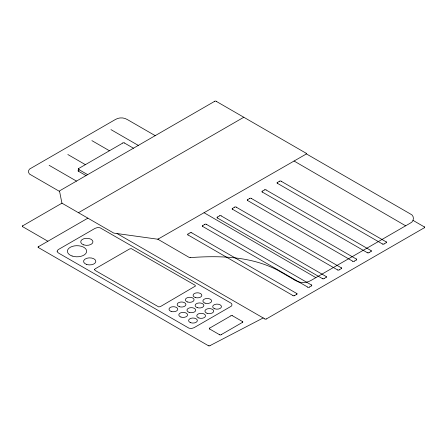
<?xml version="1.0" encoding="UTF-8"?>
<svg xmlns="http://www.w3.org/2000/svg" width="447" height="447" viewBox="0 0 447 447"><rect width="100%" height="100%" fill="white"/><g stroke="black" fill="none" stroke-linecap="round" stroke-linejoin="round"><path stroke-width="0.67" d="M298.674 281.867C302.703 283.286 307.637 282.543 311.369 280.241L410.117 223.226C414.196 221.662 414.816 215.493 410.117 213.8L306.34 153.874A1.162 0.67 0 0 0 306.083 153.198M78.672 168.519L122.824 143.029M78.516 170.318L79.331 169.843M214.616 101.346L59.881 190.685A1.185 0.682 0 0 0 59.54 191.232M22.758 225.802L61.993 203.15M78.454 212.705L243.794 117.248M38.487 246.671L87.886 218.147M188.081 234.044L190.12 232.865M202.776 225.556L204.815 224.383M217.471 217.074L219.516 215.895M232.58 208.352L234.619 207.173M247.683 199.63L249.722 198.451M262.378 191.148L264.417 189.969M277.486 182.426L279.526 181.247M209.716 328.087L230.943 315.828M221.148 334.686L242.375 322.427M294.629 295.562L296.668 294.383M309.324 287.075L311.369 285.896M324.025 278.587L326.064 277.414M339.128 269.871L341.167 268.692M354.231 261.149L356.276 259.97M368.931 252.661L370.971 251.488M384.034 243.945L386.074 242.766M266.462 318.895L424.242 227.802M158.316 238.972L306.055 154.142A1.157 0.67 0 0 0 306.251 153.997M209.9 345.682L263.194 317.951M190.193 257.617C219.717 255.472 251.113 256.265 277.894 270.34L295.037 280.241M190.198 257.623A1.162 0.67 0 0 1 189.21 257.433L157.73 239.151A1.207 0.698 0 0 1 157.243 239.139L114.091 233.144A1.151 0.665 0 0 1 113.549 232.971L62.217 203.329A1.151 0.665 0 0 1 62.06 203.223M216.247 101.346L306.066 153.204M413.034 220.388L424.242 226.858M281.157 181.247L386.074 241.821M277.486 183.371L382.403 243.945M266.054 189.969L370.971 250.543M262.378 192.093L367.294 252.661M155.204 135.648L127.445 119.617C123.769 117.293 118.874 117.293 115.197 119.617L31.318 168.05C27.507 169.195 27.507 173.972 31.318 175.118L59.591 191.445L61.887 202.938M251.354 198.451L356.276 259.025M247.683 200.574L352.599 261.149M110.951 129.613L138.302 145.409M236.251 207.173L341.167 267.747M124.456 143.029L133.441 148.214M232.58 209.297L337.496 269.871M91.886 140.621L109.442 150.756M221.148 215.895L326.064 276.469M217.471 218.019L322.388 278.587M206.453 224.383L311.369 284.951M202.776 226.5L307.692 287.075M67.827 154.511L85.383 164.647M191.752 232.865L296.668 293.439M78.672 169.463L87.651 174.648M78.516 171.257L86.02 175.593M188.081 234.988L292.997 295.562M49.131 165.306L76.487 181.096M117.008 233.552L264.831 318.895M232.58 315.828L242.375 321.488M209.716 329.031L219.516 334.686M22.758 226.746L47.874 241.246M38.487 247.61L208.308 345.66M294.065 161.026L405.652 225.808M204.044 212.716L315.878 277.637M122.741 142.979A1.268 0.732 0 0 1 124.545 142.979M78.588 169.514A1.268 0.732 0 0 1 78.247 169.173M78.247 168.81A1.268 0.732 0 0 1 78.588 168.469M219.427 215.845A1.268 0.732 0 0 1 221.231 215.845M217.387 218.063A1.268 0.732 0 0 1 217.052 217.723M217.052 217.365A1.268 0.732 0 0 1 217.387 217.024M294.718 295.607A1.268 0.732 0 0 1 292.914 295.607M297.093 294.087A1.268 0.732 0 0 1 296.758 294.433M296.758 293.388A1.268 0.732 0 0 1 297.093 293.729M204.732 224.333A1.268 0.732 0 0 1 206.536 224.333M202.692 226.551A1.268 0.732 0 0 1 202.351 226.21M202.351 225.852A1.268 0.732 0 0 1 202.692 225.512M298.613 281.873A16.969 9.795 0 0 1 295.059 280.23M190.036 232.814A1.268 0.732 0 0 1 191.841 232.814M187.991 235.038A1.268 0.732 0 0 1 187.656 234.692M187.656 234.334A1.268 0.732 0 0 1 187.991 233.993M249.638 198.407A1.268 0.732 0 0 1 251.443 198.407M247.599 200.625A1.268 0.732 0 0 1 247.258 200.284M247.258 199.926A1.268 0.732 0 0 1 247.599 199.58M264.333 189.919A1.268 0.732 0 0 1 266.138 189.919M262.294 192.137A1.268 0.732 0 0 1 261.953 191.797M261.953 191.439A1.268 0.732 0 0 1 262.294 191.098M234.535 207.123A1.268 0.732 0 0 1 236.34 207.123M232.49 209.347A1.268 0.732 0 0 1 232.155 209.006M232.155 208.643A1.268 0.732 0 0 1 232.49 208.302M158.316 238.972A1.14 0.659 0 0 1 157.752 239.156M279.436 181.197A1.268 0.732 0 0 1 281.241 181.197M277.397 183.421A1.268 0.732 0 0 1 277.062 183.08M277.062 182.717A1.268 0.732 0 0 1 277.397 182.376M384.118 243.989A1.268 0.732 0 0 1 382.314 243.989M386.499 242.475A1.268 0.732 0 0 1 386.158 242.816M386.158 241.771A1.268 0.732 0 0 1 386.499 242.112M214.526 101.296A1.268 0.732 0 0 1 216.331 101.296M22.674 226.797A1.268 0.732 0 0 1 22.333 226.456M22.333 226.093A1.268 0.732 0 0 1 22.674 225.752M38.403 247.66A1.268 0.732 0 0 1 38.062 247.32M38.062 246.962A1.268 0.732 0 0 1 38.403 246.621M209.967 345.727A1.252 0.721 0 0 1 208.235 345.699M266.546 318.94A1.268 0.732 0 0 1 264.741 318.94M424.667 227.506A1.268 0.732 0 0 1 424.326 227.847M424.326 226.808A1.268 0.732 0 0 1 424.667 227.149M309.413 287.125A1.268 0.732 0 0 1 307.609 287.125M311.788 285.605A1.268 0.732 0 0 1 311.453 285.946M311.453 284.907A1.268 0.732 0 0 1 311.788 285.247M369.015 252.711A1.268 0.732 0 0 1 367.211 252.711M371.396 251.192A1.268 0.732 0 0 1 371.055 251.532M371.055 250.493A1.268 0.732 0 0 1 371.396 250.834M324.109 278.637A1.268 0.732 0 0 1 322.304 278.637M326.489 277.118A1.268 0.732 0 0 1 326.148 277.458M326.148 276.419A1.268 0.732 0 0 1 326.489 276.76M354.32 261.199A1.268 0.732 0 0 1 352.515 261.199M356.695 259.679A1.268 0.732 0 0 1 356.36 260.02M356.36 258.975A1.268 0.732 0 0 1 356.695 259.321M78.432 171.307A1.268 0.732 0 0 1 78.091 170.966M78.091 170.609A1.268 0.732 0 0 1 78.432 170.268M339.212 269.921A1.268 0.732 0 0 1 337.407 269.921M341.592 268.401A1.268 0.732 0 0 1 341.257 268.742M341.257 267.697A1.268 0.732 0 0 1 341.592 268.038M209.632 329.076A1.268 0.732 0 0 1 209.291 328.735M209.291 328.377A1.268 0.732 0 0 1 209.632 328.037M221.231 334.736A1.268 0.732 0 0 1 219.427 334.736M242.799 322.136A1.268 0.732 0 0 1 242.458 322.477M242.458 321.438A1.268 0.732 0 0 1 242.799 321.779M230.859 315.783A1.268 0.732 0 0 1 232.663 315.783M57.132 251.208L57.529 252.209L58.786 253.203L189.003 328.187L191.556 328.472L194.048 327.696L230.345 306.748C232.49 306.094 232.479 303.424 230.345 302.759L100.061 227.769L97.507 227.545L95.021 228.378L58.719 249.337L57.562 250.253L57.132 251.208M94.473 269.619L95.172 270.441L158.702 306.91L160.462 306.558L195.54 285.979L194.875 285.108L131.317 248.621L129.557 248.973L95.144 268.843L94.473 269.602M198.898 318.001A4.381 2.531 0 0 0 205.525 315.867A4.381 2.531 0 0 0 199.01 313.621A4.381 2.531 0 0 0 198.898 318.001M197.261 307.631A4.381 2.531 0 0 0 203.888 305.497A4.381 2.531 0 0 0 197.378 303.25A4.381 2.531 0 0 0 197.261 307.631M179.303 306.687A4.381 2.531 0 0 0 185.93 304.552A4.381 2.531 0 0 0 179.415 302.306A4.381 2.531 0 0 0 179.303 306.687M83.773 244.883A6.124 3.537 0 0 0 92.959 241.821A6.124 3.537 0 0 0 83.773 238.759A6.124 3.537 0 0 0 83.773 244.883M214.817 308.81A4.381 2.531 0 0 0 221.444 306.676A4.381 2.531 0 0 0 214.929 304.429A4.381 2.531 0 0 0 214.817 308.81M86.629 264.445A6.124 3.537 0 0 0 95.82 261.383A6.124 3.537 0 0 0 86.629 258.321A6.124 3.537 0 0 0 86.629 264.445M195.222 297.495A4.381 2.531 0 0 0 201.848 295.361A4.381 2.531 0 0 0 195.333 293.115A4.381 2.531 0 0 0 195.222 297.495M180.934 317.057A4.381 2.531 0 0 0 187.561 314.923A4.381 2.531 0 0 0 181.046 312.676A4.381 2.531 0 0 0 180.934 317.057M171.134 311.403A4.381 2.531 0 0 0 177.761 309.268A4.381 2.531 0 0 0 171.251 307.022A4.381 2.531 0 0 0 171.134 311.403M187.466 301.971A4.381 2.531 0 0 0 194.093 299.842A4.381 2.531 0 0 0 187.578 297.596A4.381 2.531 0 0 0 187.466 301.971M207.062 313.286A4.381 2.531 0 0 0 213.688 311.151A4.381 2.531 0 0 0 207.173 308.905A4.381 2.531 0 0 0 207.062 313.286M189.098 312.347A4.381 2.531 0 0 0 195.725 310.212A4.381 2.531 0 0 0 189.21 307.966A4.381 2.531 0 0 0 189.098 312.347M190.729 322.717A4.381 2.531 0 0 0 197.356 320.583A4.381 2.531 0 0 0 190.847 318.337A4.381 2.531 0 0 0 190.729 322.717M72.107 256.019A9.622 5.554 0 0 0 86.657 251.331A9.622 5.554 0 0 0 72.353 246.398A9.622 5.554 0 0 0 72.107 256.019M205.022 303.15A4.381 2.531 0 0 0 211.649 301.021A4.381 2.531 0 0 0 205.134 298.775A4.381 2.531 0 0 0 205.022 303.15"/></g></svg>
